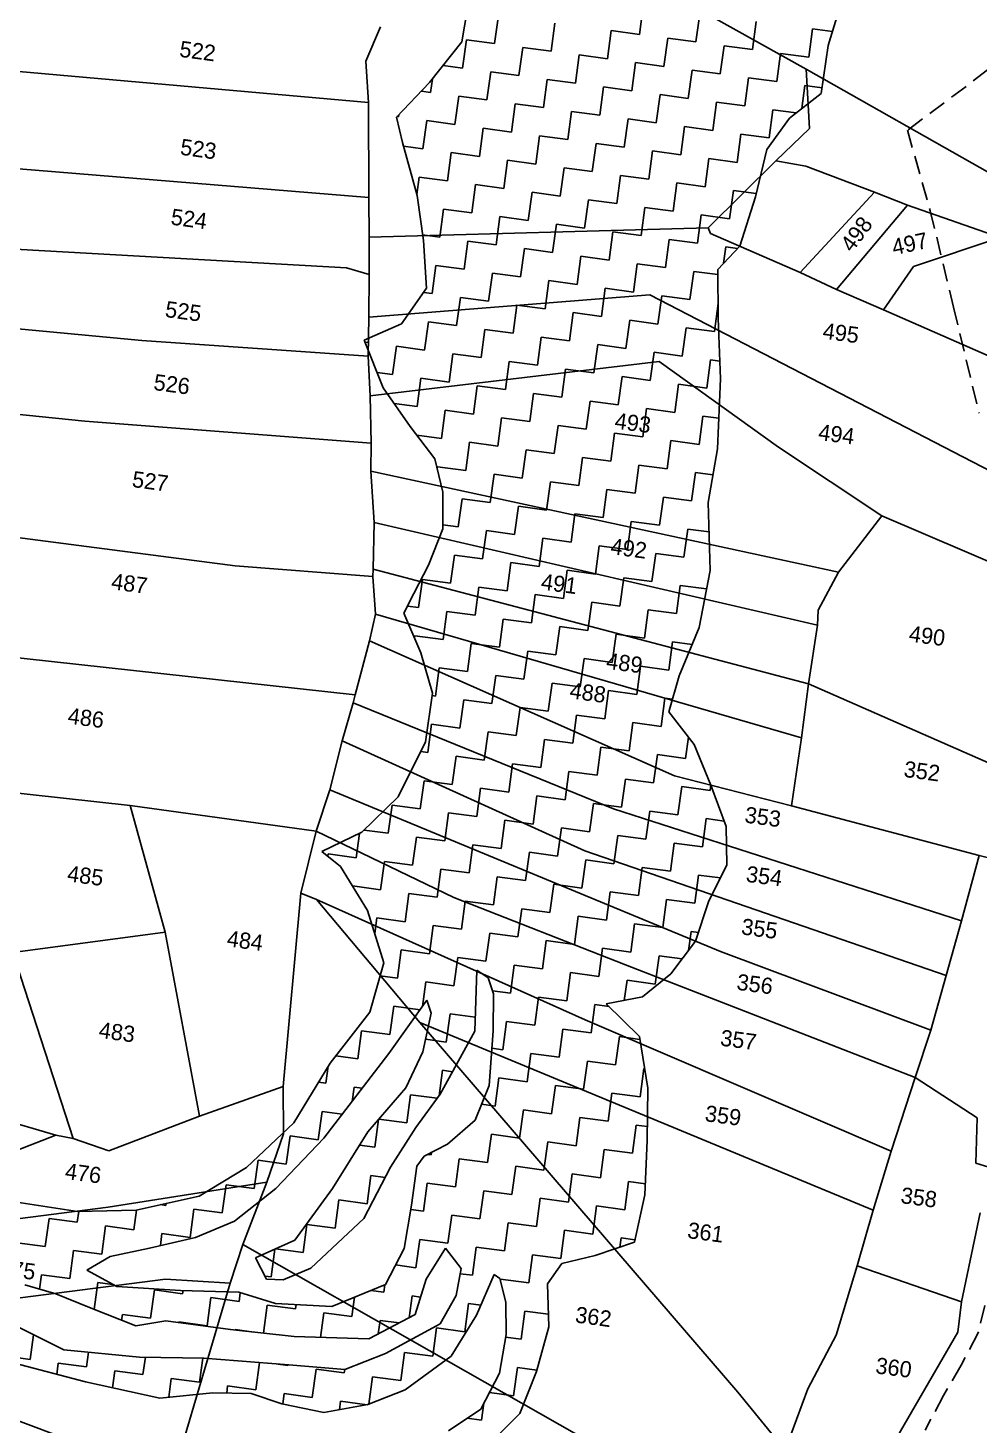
# Model space of a CAD drawing. Header units: metres. Extents: x 313073 to 315646, y 1903695 to 1906857.
# Drawn here: x 313688.1 to 313951, y 1904833.5 to 1905219.9 of the extents above; entities that cross this region are included whole.
import ezdxf

# ---------------------------------------------------------------- set-up
doc = ezdxf.new("R2010")
doc.units = ezdxf.units.M
doc.linetypes.add('DASHED', pattern=[0.75, 0.5, -0.25])
for name, color, linetype in [('LINE_FOOTPATH', 1, 'DASHED'), ('POLY_HATCH', 12, 'Continuous'), ('POLY_PARCEL', 6, 'Continuous'), ('TEXT_PARCEL', 7, 'Continuous')]:
    doc.layers.add(name, color=color, linetype=linetype)
doc.styles.add('TEXT_MAP', font='')
doc.styles.get('TEXT_MAP').set_extended_font_data('Kruti Dev 050')

msp = doc.modelspace()

# ---------------------------------------------------------------- linework, layer by layer
at = {"layer": 'LINE_FOOTPATH', "ltscale": 10}
for p, q in [((313965.16, 1905217.53), (313947.39, 1905203.69)), ((313947.39, 1905203.69), (313931.16, 1905191.61)), ((313931.16, 1905191.61), (313937.51, 1905169.28)), ((313937.51, 1905169.28), (313943.93, 1905142.68)), ((313943.93, 1905142.68), (313950.98, 1905113.37)), ((313952.55, 1904866.6), (313950.68, 1904858.82)), ((313950.68, 1904858.82), (313946.06, 1904850.1)), ((313946.06, 1904850.1), (313941.17, 1904841.74)), ((313941.17, 1904841.74), (313936.09, 1904832.1))]:
    msp.add_line(p, q, dxfattribs=at)
at = {"layer": 'POLY_HATCH'}
for p, q in [((313808.03, 1905216), (313810.85, 1905233.08)), ((313911.98, 1905223.75), (313909.24, 1905215.03)), ((313799.1, 1905204.77), (313808.03, 1905216)), ((313909.24, 1905215.03), (313907.36, 1905201.8)), ((313789.97, 1905195.24), (313799.1, 1905204.77)), ((313907.36, 1905201.8), (313898.59, 1905194.93)), ((313791.64, 1905188.22), (313789.97, 1905195.24)), ((313898.59, 1905194.93), (313892.3, 1905186.27)), ((313795.63, 1905173.57), (313791.64, 1905188.22)), ((313892.3, 1905186.27), (313889.18, 1905173.21)), ((313797.4, 1905161.11), (313795.63, 1905173.57)), ((313889.18, 1905173.21), (313884.83, 1905159.54)), ((313798.24, 1905147.93), (313797.4, 1905161.11)), ((313884.83, 1905159.54), (313878.73, 1905153.09)), ((313878.73, 1905153.09), (313878.9, 1905139.59)), ((313791.38, 1905138.09), (313798.24, 1905147.93)), ((313781.04, 1905133.53), (313791.38, 1905138.09)), ((313878.9, 1905139.59), (313879.48, 1905122.89)), ((313786.28, 1905120.39), (313781.04, 1905133.53)), ((313879.48, 1905122.89), (313878.64, 1905103.46)), ((313793.72, 1905109.67), (313786.28, 1905120.39)), ((313800.57, 1905100.7), (313793.72, 1905109.67)), ((313878.64, 1905103.46), (313876.13, 1905088.65)), ((313802.78, 1905091.52), (313800.57, 1905100.7)), ((313802.78, 1905081.38), (313802.78, 1905091.52)), ((313876.13, 1905088.65), (313876.63, 1905069.87)), ((313798.82, 1905071.36), (313802.78, 1905081.38)), ((313794.72, 1905063.45), (313798.82, 1905071.36)), ((313876.63, 1905069.87), (313873.57, 1905054.09)), ((313792.01, 1905058.06), (313794.72, 1905063.45)), ((313796.7, 1905047.09), (313792.01, 1905058.06)), ((313873.57, 1905054.09), (313868.11, 1905040.72)), ((313799.9, 1905035.89), (313796.7, 1905047.09)), ((313868.11, 1905040.72), (313865.2, 1905030.76)), ((313797.99, 1905022.46), (313799.9, 1905035.89)), ((313865.2, 1905030.76), (313872.25, 1905021.77)), ((313790.4, 1905007.28), (313797.99, 1905022.46)), ((313872.25, 1905021.77), (313876.84, 1905010.49)), ((313876.84, 1905010.49), (313881.11, 1904999.05)), ((313780.4, 1904997.45), (313790.4, 1905007.28)), ((313881.11, 1904999.05), (313881.26, 1904988.47)), ((313769.33, 1904992.15), (313780.4, 1904997.45)), ((313774.52, 1904988), (313769.33, 1904992.15)), ((313781.98, 1904975.81), (313774.52, 1904988)), ((313881.26, 1904988.47), (313876.21, 1904978.18)), ((313786.41, 1904961.32), (313781.98, 1904975.81)), ((313876.21, 1904978.18), (313872.62, 1904967.34)), ((313872.62, 1904967.34), (313865.8, 1904958.26)), ((313782.59, 1904947.72), (313786.41, 1904961.32)), ((313812.18, 1904959.28), (313811.6, 1904942.41)), ((313815.29, 1904957.17), (313812.18, 1904959.28)), ((313816.81, 1904952.73), (313815.29, 1904957.17)), ((313865.8, 1904958.26), (313857.93, 1904951.9)), ((313816.71, 1904942.57), (313816.81, 1904952.73)), ((313798.34, 1904950.98), (313787.88, 1904936.28)), ((313799.56, 1904947.42), (313798.34, 1904950.98)), ((313857.93, 1904951.9), (313847.95, 1904950.01)), ((313847.95, 1904950.01), (313857.08, 1904940.94)), ((313771.6, 1904933.63), (313782.59, 1904947.72)), ((313797.27, 1904936.71), (313799.56, 1904947.42)), ((313811.6, 1904942.41), (313802.06, 1904925.05)), ((313815.53, 1904927.47), (313816.71, 1904942.57)), ((313857.08, 1904940.94), (313859.46, 1904926.72)), ((313792.53, 1904926.75), (313797.27, 1904936.71)), ((313761.53, 1904917.12), (313771.6, 1904933.63)), ((313787.88, 1904936.28), (313769.88, 1904912.85)), ((313781.99, 1904914.61), (313792.53, 1904926.75)), ((313802.06, 1904925.05), (313795.3, 1904915.78)), ((313811.69, 1904917.82), (313815.53, 1904927.47)), ((313859.46, 1904926.72), (313859.28, 1904912.22)), ((313804.01, 1904911.22), (313811.69, 1904917.82)), ((313748.47, 1904904.77), (313761.53, 1904917.12)), ((313772.25, 1904898.97), (313781.99, 1904914.61)), ((313795.3, 1904915.78), (313788.31, 1904904.86)), ((313769.88, 1904912.85), (313756.56, 1904898.96)), ((313797.62, 1904907.84), (313804.01, 1904911.22)), ((313859.28, 1904912.22), (313858.62, 1904897.15)), ((313795.56, 1904905.15), (313797.62, 1904907.84)), ((313735.37, 1904896.81), (313748.47, 1904904.77)), ((313788.31, 1904904.86), (313780.88, 1904890.6)), ((313794.11, 1904894.33), (313795.56, 1904905.15)), ((313756.56, 1904898.96), (313745.16, 1904889.9)), ((313761.85, 1904884.68), (313772.25, 1904898.97)), ((313685.05, 1904895.12), (313701.75, 1904892.56)), ((313718.02, 1904892.98), (313735.37, 1904896.81)), ((313792.07, 1904882.31), (313794.11, 1904894.33)), ((313858.62, 1904897.15), (313855.71, 1904884.07)), ((313701.75, 1904892.56), (313718.02, 1904892.98)), ((313780.88, 1904890.6), (313772.15, 1904882.45)), ((313745.16, 1904889.9), (313734.38, 1904885.41)), ((313721.69, 1904882.46), (313710.77, 1904880.12)), ((313734.38, 1904885.41), (313721.69, 1904882.46)), ((313751.01, 1904879.79), (313761.85, 1904884.68)), ((313772.15, 1904882.45), (313766.31, 1904876.88)), ((313803.54, 1904882.47), (313798.14, 1904873.87)), ((313807.86, 1904876.8), (313803.54, 1904882.47)), ((313855.71, 1904884.07), (313844.86, 1904880.41)), ((313710.77, 1904880.12), (313704.32, 1904876.32)), ((313754.03, 1904873.87), (313751.01, 1904879.79)), ((313786.92, 1904872.41), (313792.07, 1904882.31)), ((313844.86, 1904880.41), (313835.67, 1904878.19)), ((313704.32, 1904876.32), (313712.62, 1904871.81)), ((313766.31, 1904876.88), (313758.67, 1904873.67)), ((313806.44, 1904869.36), (313807.86, 1904876.8)), ((313816.97, 1904875.15), (313812.07, 1904863.94)), ((313818.52, 1904874.09), (313816.97, 1904875.15)), ((313835.67, 1904878.19), (313831.67, 1904872.57)), ((313695.81, 1904869.84), (313687.23, 1904872.26)), ((313712.62, 1904871.81), (313730.28, 1904870.71)), ((313758.67, 1904873.67), (313754.03, 1904873.87)), ((313772.11, 1904866.35), (313786.92, 1904872.41)), ((313798.14, 1904873.87), (313795.13, 1904864.1)), ((313820.18, 1904867.51), (313818.52, 1904874.09)), ((313831.67, 1904872.57), (313832.06, 1904860.7)), ((313705.06, 1904866.05), (313695.81, 1904869.84)), ((313730.28, 1904870.71), (313746.34, 1904870.24)), ((313746.34, 1904870.24), (313756.52, 1904867.18)), ((313756.52, 1904867.18), (313772.11, 1904866.35)), ((313801.98, 1904861.48), (313806.44, 1904869.36)), ((313820.26, 1904858.6), (313820.18, 1904867.51)), ((313717.94, 1904860.93), (313705.06, 1904866.05)), ((313795.13, 1904864.1), (313782.34, 1904857.35)), ((313812.07, 1904863.94), (313805.03, 1904852.6)), ((313685.25, 1904860.66), (313697.96, 1904854.29)), ((313726.19, 1904862.36), (313717.94, 1904860.93)), ((313744.1, 1904859.95), (313726.19, 1904862.36)), ((313761.65, 1904858.01), (313744.1, 1904859.95)), ((313786.89, 1904853.34), (313801.98, 1904861.48)), ((313832.06, 1904860.7), (313828.62, 1904848.31)), ((313782.34, 1904857.35), (313761.65, 1904858.01)), ((313818.38, 1904847.83), (313820.26, 1904858.6)), ((313697.96, 1904854.29), (313718.9, 1904852.32)), ((313718.9, 1904852.32), (313736.68, 1904852.05)), ((313736.68, 1904852.05), (313760.17, 1904850.16)), ((313775.7, 1904848.92), (313786.89, 1904853.34)), ((313805.03, 1904852.6), (313792.33, 1904843.29)), ((313703.98, 1904845.43), (313684.32, 1904850.62)), ((313760.17, 1904850.16), (313775.7, 1904848.92)), ((313813.23, 1904837.93), (313818.38, 1904847.83)), ((313828.62, 1904848.31), (313824.02, 1904836.71)), ((313724.58, 1904840.96), (313703.98, 1904845.43)), ((313739.19, 1904842.39), (313724.58, 1904840.96)), ((313749.77, 1904842.23), (313739.19, 1904842.39)), ((313758.3, 1904839.39), (313749.77, 1904842.23)), ((313792.33, 1904843.29), (313782.02, 1904839.17)), ((313769.85, 1904836.99), (313758.3, 1904839.39)), ((313782.02, 1904839.17), (313769.85, 1904836.99)), ((313804.37, 1904831.92), (313813.23, 1904837.93)), ((313824.02, 1904836.71), (313816.17, 1904828.88)), ((313685.16, 1904834.82), (313698.88, 1904829.59))]:
    msp.add_line(p, q, dxfattribs=at)
at = {"layer": 'POLY_HATCH', "linetype": 'Continuous'}
for p, q in [((313817.06, 1905215.55), (313818.11, 1905223.35)), ((313857.11, 1905218.11), (313858.16, 1905225.91)), ((313872.71, 1905216.01), (313873.76, 1905223.81)), ((313832.66, 1905213.46), (313833.71, 1905221.25)), ((313848.26, 1905211.36), (313849.31, 1905219.16)), ((313849.31, 1905219.16), (313857.11, 1905218.11)), ((313888.31, 1905213.91), (313889.35, 1905221.71)), ((313903.9, 1905211.81), (313904.95, 1905219.61)), ((313904.95, 1905219.61), (313910.45, 1905218.87)), ((313808.21, 1905208.8), (313809.26, 1905216.6)), ((313809.26, 1905216.6), (313817.06, 1905215.55)), ((313863.86, 1905209.26), (313864.91, 1905217.06)), ((313864.91, 1905217.06), (313872.71, 1905216.01)), ((313879.46, 1905207.16), (313880.51, 1905214.96)), ((313880.51, 1905214.96), (313888.31, 1905213.91)), ((313823.81, 1905206.71), (313824.86, 1905214.51)), ((313824.86, 1905214.51), (313832.66, 1905213.46)), ((313839.41, 1905204.61), (313840.46, 1905212.41)), ((313840.46, 1905212.41), (313848.26, 1905211.36)), ((313895.05, 1905205.06), (313896.1, 1905212.86)), ((313896.1, 1905212.86), (313903.9, 1905211.81)), ((313802.88, 1905209.52), (313808.21, 1905208.8)), ((313814.96, 1905199.96), (313816.01, 1905207.76)), ((313816.01, 1905207.76), (313823.81, 1905206.71)), ((313855.01, 1905202.51), (313856.06, 1905210.31)), ((313856.06, 1905210.31), (313863.86, 1905209.26)), ((313870.61, 1905200.41), (313871.66, 1905208.21)), ((313871.66, 1905208.21), (313879.46, 1905207.16)), ((313799.36, 1905202.06), (313799.86, 1905205.73)), ((313830.56, 1905197.86), (313831.61, 1905205.66)), ((313831.61, 1905205.66), (313839.41, 1905204.61)), ((313846.16, 1905195.76), (313847.21, 1905203.56)), ((313847.21, 1905203.56), (313855.01, 1905202.51)), ((313886.21, 1905198.31), (313887.26, 1905206.11)), ((313887.26, 1905206.11), (313895.05, 1905205.06)), ((313901.99, 1905197.6), (313902.85, 1905204.01)), ((313902.85, 1905204.01), (313907.58, 1905203.37)), ((313796.82, 1905202.4), (313799.36, 1905202.06)), ((313806.11, 1905193.21), (313807.16, 1905201.01)), ((313807.16, 1905201.01), (313814.96, 1905199.96)), ((313861.76, 1905193.66), (313862.81, 1905201.46)), ((313862.81, 1905201.46), (313870.61, 1905200.41)), ((313877.36, 1905191.56), (313878.41, 1905199.36)), ((313878.41, 1905199.36), (313886.21, 1905198.31)), ((313790.09, 1905195.36), (313790.51, 1905195.31)), ((313790.51, 1905195.31), (313790.59, 1905195.89)), ((313821.71, 1905191.11), (313822.76, 1905198.91)), ((313822.76, 1905198.91), (313830.56, 1905197.86)), ((313837.31, 1905189.01), (313838.36, 1905196.81)), ((313838.36, 1905196.81), (313846.16, 1905195.76)), ((313892.96, 1905189.46), (313894.01, 1905197.26)), ((313894.01, 1905197.26), (313900.45, 1905196.39)), ((313797.26, 1905186.46), (313798.31, 1905194.26)), ((313798.31, 1905194.26), (313806.11, 1905193.21)), ((313812.86, 1905184.36), (313813.91, 1905192.16)), ((313813.91, 1905192.16), (313821.71, 1905191.11)), ((313852.91, 1905186.91), (313853.96, 1905194.71)), ((313853.96, 1905194.71), (313861.76, 1905193.66)), ((313868.51, 1905184.81), (313869.56, 1905192.61)), ((313869.56, 1905192.61), (313877.36, 1905191.56)), ((313828.46, 1905182.26), (313829.51, 1905190.06)), ((313829.51, 1905190.06), (313837.31, 1905189.01)), ((313844.06, 1905180.16), (313845.11, 1905187.96)), ((313845.11, 1905187.96), (313852.91, 1905186.91)), ((313884.11, 1905182.71), (313885.16, 1905190.51)), ((313885.16, 1905190.51), (313892.96, 1905189.46)), ((313791.92, 1905187.18), (313797.26, 1905186.46)), ((313804.01, 1905177.61), (313805.06, 1905185.41)), ((313805.06, 1905185.41), (313812.86, 1905184.36)), ((313859.66, 1905178.06), (313860.71, 1905185.86)), ((313860.71, 1905185.86), (313868.51, 1905184.81)), ((313875.26, 1905175.96), (313876.31, 1905183.76)), ((313876.31, 1905183.76), (313884.11, 1905182.71)), ((313819.61, 1905175.51), (313820.66, 1905183.31)), ((313820.66, 1905183.31), (313828.46, 1905182.26)), ((313835.21, 1905173.41), (313836.26, 1905181.21)), ((313836.26, 1905181.21), (313844.06, 1905180.16)), ((313795.56, 1905173.82), (313796.21, 1905178.66)), ((313796.21, 1905178.66), (313804.01, 1905177.61)), ((313810.76, 1905168.76), (313811.81, 1905176.56)), ((313811.81, 1905176.56), (313819.61, 1905175.51)), ((313850.81, 1905171.31), (313851.86, 1905179.11)), ((313851.86, 1905179.11), (313859.66, 1905178.06)), ((313866.41, 1905169.21), (313867.46, 1905177.01)), ((313867.46, 1905177.01), (313875.26, 1905175.96)), ((313826.36, 1905166.66), (313827.41, 1905174.46)), ((313827.41, 1905174.46), (313835.21, 1905173.41)), ((313841.96, 1905164.56), (313843.01, 1905172.36)), ((313843.01, 1905172.36), (313850.81, 1905171.31)), ((313882.01, 1905167.11), (313883.06, 1905174.91)), ((313883.06, 1905174.91), (313889.38, 1905174.06)), ((313801.91, 1905162.01), (313802.96, 1905169.81)), ((313802.96, 1905169.81), (313810.76, 1905168.76)), ((313857.56, 1905162.46), (313858.61, 1905170.26)), ((313858.61, 1905170.26), (313866.41, 1905169.21)), ((313817.51, 1905159.91), (313818.56, 1905167.71)), ((313818.56, 1905167.71), (313826.36, 1905166.66)), ((313833.11, 1905157.81), (313834.16, 1905165.61)), ((313834.16, 1905165.61), (313841.96, 1905164.56)), ((313873.16, 1905160.36), (313874.21, 1905168.16)), ((313874.21, 1905168.16), (313882.01, 1905167.11)), ((313797.18, 1905162.65), (313801.91, 1905162.01)), ((313808.66, 1905153.16), (313809.71, 1905160.96)), ((313809.71, 1905160.96), (313817.51, 1905159.91)), ((313848.71, 1905155.71), (313849.76, 1905163.51)), ((313849.76, 1905163.51), (313857.56, 1905162.46)), ((313864.31, 1905153.61), (313865.36, 1905161.41)), ((313865.36, 1905161.41), (313873.16, 1905160.36)), ((313824.26, 1905151.06), (313825.31, 1905158.86)), ((313825.31, 1905158.86), (313833.11, 1905157.81)), ((313839.86, 1905148.96), (313840.91, 1905156.76)), ((313840.91, 1905156.76), (313848.71, 1905155.71)), ((313880.35, 1905154.8), (313880.96, 1905159.31)), ((313880.96, 1905159.31), (313884.21, 1905158.87)), ((313799.81, 1905146.41), (313800.86, 1905154.21)), ((313800.86, 1905154.21), (313808.66, 1905153.16)), ((313855.46, 1905146.86), (313856.51, 1905154.66)), ((313856.51, 1905154.66), (313864.31, 1905153.61)), ((313815.41, 1905144.31), (313816.46, 1905152.11)), ((313816.46, 1905152.11), (313824.26, 1905151.06)), ((313831.01, 1905142.21), (313832.06, 1905150.01)), ((313832.06, 1905150.01), (313839.86, 1905148.96)), ((313871.06, 1905144.76), (313872.11, 1905152.56)), ((313872.11, 1905152.56), (313878.75, 1905151.67)), ((313797.41, 1905146.73), (313799.81, 1905146.41)), ((313806.56, 1905137.56), (313807.61, 1905145.36)), ((313807.61, 1905145.36), (313815.41, 1905144.31)), ((313846.61, 1905140.11), (313847.66, 1905147.91)), ((313847.66, 1905147.91), (313855.46, 1905146.86)), ((313862.21, 1905138.01), (313863.26, 1905145.81)), ((313863.26, 1905145.81), (313871.06, 1905144.76)), ((313822.16, 1905135.46), (313823.21, 1905143.26)), ((313823.21, 1905143.26), (313831.01, 1905142.21)), ((313877.81, 1905135.91), (313878.85, 1905143.67)), ((313797.72, 1905130.81), (313798.76, 1905138.61)), ((313798.76, 1905138.61), (313806.56, 1905137.56)), ((313837.76, 1905133.36), (313838.81, 1905141.16)), ((313838.81, 1905141.16), (313846.61, 1905140.11)), ((313853.36, 1905131.26), (313854.41, 1905139.06)), ((313854.41, 1905139.06), (313862.21, 1905138.01)), ((313782.12, 1905132.91), (313782.27, 1905134.07)), ((313813.31, 1905128.71), (313814.36, 1905136.51)), ((313814.36, 1905136.51), (313822.16, 1905135.46)), ((313828.91, 1905126.61), (313829.96, 1905134.41)), ((313829.96, 1905134.41), (313837.76, 1905133.36)), ((313868.96, 1905129.16), (313870.01, 1905136.96)), ((313870.01, 1905136.96), (313877.81, 1905135.91)), ((313781.24, 1905133.03), (313782.12, 1905132.91)), ((313788.87, 1905124.06), (313789.92, 1905131.86)), ((313789.92, 1905131.86), (313797.72, 1905130.81)), ((313804.47, 1905121.96), (313805.51, 1905129.76)), ((313805.51, 1905129.76), (313813.31, 1905128.71)), ((313844.51, 1905124.51), (313845.56, 1905132.31)), ((313845.56, 1905132.31), (313853.36, 1905131.26)), ((313860.11, 1905122.41), (313861.16, 1905130.21)), ((313861.16, 1905130.21), (313868.96, 1905129.16)), ((313820.06, 1905119.86), (313821.11, 1905127.66)), ((313821.11, 1905127.66), (313828.91, 1905126.61)), ((313875.71, 1905120.31), (313876.76, 1905128.11)), ((313876.76, 1905128.11), (313879.31, 1905127.77)), ((313784.58, 1905124.64), (313788.87, 1905124.06)), ((313795.62, 1905115.21), (313796.67, 1905123.01)), ((313796.67, 1905123.01), (313804.47, 1905121.96)), ((313835.66, 1905117.76), (313836.71, 1905125.56)), ((313836.71, 1905125.56), (313844.51, 1905124.51)), ((313851.26, 1905115.66), (313852.31, 1905123.46)), ((313852.31, 1905123.46), (313860.11, 1905122.41)), ((313811.21, 1905113.11), (313812.26, 1905120.91)), ((313812.26, 1905120.91), (313820.06, 1905119.86)), ((313826.81, 1905111.01), (313827.86, 1905118.81)), ((313827.86, 1905118.81), (313835.66, 1905117.76)), ((313866.86, 1905113.56), (313867.91, 1905121.36)), ((313867.91, 1905121.36), (313875.71, 1905120.31)), ((313789.28, 1905116.07), (313795.62, 1905115.21)), ((313842.41, 1905108.91), (313843.46, 1905116.71)), ((313843.46, 1905116.71), (313851.26, 1905115.66)), ((313858.01, 1905106.81), (313859.06, 1905114.61)), ((313859.06, 1905114.61), (313866.86, 1905113.56)), ((313802.37, 1905106.36), (313803.42, 1905114.16)), ((313803.42, 1905114.16), (313811.21, 1905113.11)), ((313817.96, 1905104.26), (313819.01, 1905112.06)), ((313819.01, 1905112.06), (313826.81, 1905111.01)), ((313873.61, 1905104.72), (313874.66, 1905112.51)), ((313874.66, 1905112.51), (313879.01, 1905111.93)), ((313795.54, 1905107.28), (313802.37, 1905106.36)), ((313833.56, 1905102.16), (313834.61, 1905109.96)), ((313834.61, 1905109.96), (313842.41, 1905108.91)), ((313849.16, 1905100.07), (313850.21, 1905107.86)), ((313850.21, 1905107.86), (313858.01, 1905106.81)), ((313809.12, 1905097.51), (313810.17, 1905105.31)), ((313810.17, 1905105.31), (313817.96, 1905104.26)), ((313824.71, 1905095.41), (313825.76, 1905103.21)), ((313825.76, 1905103.21), (313833.56, 1905102.16)), ((313864.76, 1905097.97), (313865.81, 1905105.77)), ((313865.81, 1905105.77), (313873.61, 1905104.72)), ((313840.31, 1905093.32), (313841.36, 1905101.11)), ((313841.36, 1905101.11), (313849.16, 1905100.07)), ((313855.91, 1905091.22), (313856.96, 1905099.02)), ((313856.96, 1905099.02), (313864.76, 1905097.97)), ((313801.23, 1905097.94), (313801.32, 1905098.56)), ((313801.32, 1905098.56), (313809.12, 1905097.51)), ((313815.87, 1905088.67), (313816.91, 1905096.46)), ((313816.91, 1905096.46), (313824.71, 1905095.41)), ((313871.51, 1905089.12), (313872.56, 1905096.92)), ((313872.56, 1905096.92), (313877.42, 1905096.26)), ((313831.46, 1905086.57), (313832.51, 1905094.37)), ((313832.51, 1905094.37), (313840.31, 1905093.32)), ((313847.06, 1905084.47), (313848.11, 1905092.27)), ((313848.11, 1905092.27), (313855.91, 1905091.22)), ((313807.02, 1905081.92), (313808.07, 1905089.71)), ((313808.07, 1905089.71), (313815.87, 1905088.67)), ((313822.61, 1905079.82), (313823.66, 1905087.62)), ((313823.66, 1905087.62), (313831.46, 1905086.57)), ((313862.66, 1905082.37), (313863.71, 1905090.17)), ((313863.71, 1905090.17), (313871.51, 1905089.12)), ((313838.21, 1905077.72), (313839.26, 1905085.52)), ((313839.26, 1905085.52), (313847.06, 1905084.47)), ((313853.81, 1905075.62), (313854.86, 1905083.42)), ((313854.86, 1905083.42), (313862.66, 1905082.37)), ((313802.78, 1905082.49), (313807.02, 1905081.92)), ((313813.77, 1905073.07), (313814.82, 1905080.87)), ((313814.82, 1905080.87), (313822.61, 1905079.82)), ((313869.41, 1905073.52), (313870.46, 1905081.32)), ((313870.46, 1905081.32), (313876.35, 1905080.53)), ((313829.36, 1905070.97), (313830.41, 1905078.77)), ((313830.41, 1905078.77), (313838.21, 1905077.72)), ((313844.96, 1905068.87), (313846.01, 1905076.67)), ((313846.01, 1905076.67), (313853.81, 1905075.62)), ((313804.92, 1905066.32), (313805.97, 1905074.12)), ((313805.97, 1905074.12), (313813.77, 1905073.07)), ((313820.52, 1905064.22), (313821.57, 1905072.02)), ((313821.57, 1905072.02), (313829.36, 1905070.97)), ((313860.56, 1905066.77), (313861.61, 1905074.57)), ((313861.61, 1905074.57), (313869.41, 1905073.52)), ((313836.11, 1905062.12), (313837.16, 1905069.92)), ((313837.16, 1905069.92), (313844.96, 1905068.87)), ((313796.07, 1905059.57), (313797.12, 1905067.37)), ((313797.12, 1905067.37), (313804.92, 1905066.32)), ((313811.67, 1905057.47), (313812.72, 1905065.27)), ((313812.72, 1905065.27), (313820.52, 1905064.22)), ((313851.71, 1905060.02), (313852.76, 1905067.82)), ((313852.76, 1905067.82), (313860.56, 1905066.77)), ((313867.31, 1905057.92), (313868.36, 1905065.72)), ((313868.36, 1905065.72), (313875.64, 1905064.74)), ((313827.27, 1905055.37), (313828.31, 1905063.17)), ((313828.31, 1905063.17), (313836.11, 1905062.12)), ((313842.86, 1905053.27), (313843.91, 1905061.07)), ((313843.91, 1905061.07), (313851.71, 1905060.02)), ((313792.97, 1905059.98), (313796.07, 1905059.57)), ((313802.82, 1905050.72), (313803.87, 1905058.52)), ((313803.87, 1905058.52), (313811.67, 1905057.47)), ((313818.42, 1905048.62), (313819.47, 1905056.42)), ((313819.47, 1905056.42), (313827.27, 1905055.37)), ((313858.46, 1905051.17), (313859.51, 1905058.97)), ((313859.51, 1905058.97), (313867.31, 1905057.92)), ((313834.01, 1905046.52), (313835.06, 1905054.32)), ((313835.06, 1905054.32), (313842.86, 1905053.27)), ((313794.94, 1905051.2), (313795.02, 1905051.77)), ((313795.02, 1905051.77), (313802.82, 1905050.72)), ((313809.57, 1905041.87), (313810.62, 1905049.67)), ((313810.62, 1905049.67), (313818.42, 1905048.62)), ((313849.61, 1905044.42), (313850.66, 1905052.22)), ((313850.66, 1905052.22), (313858.46, 1905051.17)), ((313865.21, 1905042.32), (313866.26, 1905050.12)), ((313866.26, 1905050.12), (313871.65, 1905049.39)), ((313825.17, 1905039.77), (313826.22, 1905047.57)), ((313826.22, 1905047.57), (313834.01, 1905046.52)), ((313840.76, 1905037.67), (313841.81, 1905045.47)), ((313841.81, 1905045.47), (313849.61, 1905044.42)), ((313800.72, 1905035.12), (313801.77, 1905042.92)), ((313801.77, 1905042.92), (313809.57, 1905041.87)), ((313816.32, 1905033.02), (313817.37, 1905040.82)), ((313817.37, 1905040.82), (313825.17, 1905039.77)), ((313856.36, 1905035.57), (313857.41, 1905043.37)), ((313857.41, 1905043.37), (313865.21, 1905042.32)), ((313831.92, 1905030.92), (313832.97, 1905038.72)), ((313832.97, 1905038.72), (313840.76, 1905037.67)), ((313799.81, 1905035.24), (313800.72, 1905035.12)), ((313807.47, 1905026.27), (313808.52, 1905034.07)), ((313808.52, 1905034.07), (313816.32, 1905033.02)), ((313847.51, 1905028.82), (313848.56, 1905036.62)), ((313848.56, 1905036.62), (313856.36, 1905035.57)), ((313863.11, 1905026.72), (313864.16, 1905034.52)), ((313864.16, 1905034.52), (313866.22, 1905034.24)), ((313823.07, 1905024.17), (313824.12, 1905031.97)), ((313824.12, 1905031.97), (313831.92, 1905030.92)), ((313838.67, 1905022.07), (313839.72, 1905029.87)), ((313839.72, 1905029.87), (313847.51, 1905028.82)), ((313798.62, 1905019.52), (313799.67, 1905027.32)), ((313799.67, 1905027.32), (313807.47, 1905026.27)), ((313854.26, 1905019.97), (313855.31, 1905027.77)), ((313855.31, 1905027.77), (313863.11, 1905026.72)), ((313814.22, 1905017.42), (313815.27, 1905025.22)), ((313815.27, 1905025.22), (313823.07, 1905024.17)), ((313829.82, 1905015.32), (313830.87, 1905023.12)), ((313830.87, 1905023.12), (313838.67, 1905022.07)), ((313869.86, 1905017.87), (313870.66, 1905023.8)), ((313796.65, 1905019.79), (313798.62, 1905019.52)), ((313805.37, 1905010.67), (313806.42, 1905018.47)), ((313806.42, 1905018.47), (313814.22, 1905017.42)), ((313845.42, 1905013.22), (313846.46, 1905021.02)), ((313846.46, 1905021.02), (313854.26, 1905019.97)), ((313861.01, 1905011.12), (313862.06, 1905018.92)), ((313862.06, 1905018.92), (313869.86, 1905017.87)), ((313820.97, 1905008.57), (313822.02, 1905016.37)), ((313822.02, 1905016.37), (313829.82, 1905015.32)), ((313836.57, 1905006.47), (313837.62, 1905014.27)), ((313837.62, 1905014.27), (313845.42, 1905013.22)), ((313796.52, 1905003.92), (313797.57, 1905011.72)), ((313797.57, 1905011.72), (313805.37, 1905010.67)), ((313852.16, 1905004.37), (313853.21, 1905012.17)), ((313853.21, 1905012.17), (313861.01, 1905011.12)), ((313867.76, 1905002.27), (313868.81, 1905010.07)), ((313868.81, 1905010.07), (313876.61, 1905009.02)), ((313876.61, 1905009.02), (313876.82, 1905010.55)), ((313812.12, 1905001.82), (313813.17, 1905009.62)), ((313813.17, 1905009.62), (313820.97, 1905008.57)), ((313827.72, 1904999.72), (313828.77, 1905007.52)), ((313828.77, 1905007.52), (313836.57, 1905006.47)), ((313787.67, 1904997.17), (313788.72, 1905004.97)), ((313788.72, 1905004.97), (313796.52, 1905003.92)), ((313803.27, 1904995.07), (313804.32, 1905002.87)), ((313804.32, 1905002.87), (313812.12, 1905001.82)), ((313843.32, 1904997.62), (313844.37, 1905005.42)), ((313844.37, 1905005.42), (313852.16, 1905004.37)), ((313858.91, 1904995.52), (313859.96, 1905003.32)), ((313859.96, 1905003.32), (313867.76, 1905002.27)), ((313818.87, 1904992.97), (313819.92, 1905000.77)), ((313819.92, 1905000.77), (313827.72, 1904999.72)), ((313834.47, 1904990.87), (313835.52, 1904998.67)), ((313835.52, 1904998.67), (313843.32, 1904997.62)), ((313874.51, 1904993.42), (313875.56, 1905001.22)), ((313875.56, 1905001.22), (313880.55, 1905000.55)), ((313778.82, 1904990.42), (313779.72, 1904997.13)), ((313781.02, 1904998.07), (313787.67, 1904997.17)), ((313794.42, 1904988.32), (313795.47, 1904996.12)), ((313795.47, 1904996.12), (313803.27, 1904995.07)), ((313850.07, 1904988.77), (313851.12, 1904996.57)), ((313851.12, 1904996.57), (313858.91, 1904995.52)), ((313865.66, 1904986.68), (313866.71, 1904994.47)), ((313866.71, 1904994.47), (313874.51, 1904993.42)), ((313770.94, 1904990.86), (313771.02, 1904991.47)), ((313771.02, 1904991.47), (313778.82, 1904990.42)), ((313810.02, 1904986.22), (313811.07, 1904994.02)), ((313811.07, 1904994.02), (313818.87, 1904992.97)), ((313825.62, 1904984.12), (313826.67, 1904991.92)), ((313826.67, 1904991.92), (313834.47, 1904990.87)), ((313785.57, 1904981.57), (313786.62, 1904989.37)), ((313786.62, 1904989.37), (313794.42, 1904988.32)), ((313801.17, 1904979.47), (313802.22, 1904987.27)), ((313802.22, 1904987.27), (313810.02, 1904986.22)), ((313841.22, 1904982.02), (313842.27, 1904989.82)), ((313842.27, 1904989.82), (313850.07, 1904988.77)), ((313856.82, 1904979.93), (313857.86, 1904987.72)), ((313857.86, 1904987.72), (313865.66, 1904986.68)), ((313816.77, 1904977.37), (313817.82, 1904985.17)), ((313817.82, 1904985.17), (313825.62, 1904984.12)), ((313832.37, 1904975.27), (313833.42, 1904983.07)), ((313833.42, 1904983.07), (313841.22, 1904982.02)), ((313872.41, 1904977.83), (313873.46, 1904985.63)), ((313873.46, 1904985.63), (313879.47, 1904984.82)), ((313777.82, 1904982.62), (313785.57, 1904981.57)), ((313792.32, 1904972.72), (313793.37, 1904980.52)), ((313793.37, 1904980.52), (313801.17, 1904979.47)), ((313847.97, 1904973.18), (313849.02, 1904980.98)), ((313849.02, 1904980.98), (313856.82, 1904979.93)), ((313807.92, 1904970.62), (313808.97, 1904978.42)), ((313808.97, 1904978.42), (313816.77, 1904977.37)), ((313823.52, 1904968.53), (313824.57, 1904976.32)), ((313824.57, 1904976.32), (313832.37, 1904975.27)), ((313863.56, 1904971.08), (313864.61, 1904978.88)), ((313864.61, 1904978.88), (313872.41, 1904977.83)), ((313783.94, 1904969.42), (313784.52, 1904973.77)), ((313784.52, 1904973.77), (313792.32, 1904972.72)), ((313799.07, 1904963.87), (313800.12, 1904971.67)), ((313800.12, 1904971.67), (313807.92, 1904970.62)), ((313839.12, 1904966.43), (313840.17, 1904974.23)), ((313840.17, 1904974.23), (313847.97, 1904973.18)), ((313854.72, 1904964.33), (313855.77, 1904972.13)), ((313855.77, 1904972.13), (313863.56, 1904971.08)), ((313814.67, 1904961.78), (313815.72, 1904969.57)), ((313815.72, 1904969.57), (313823.52, 1904968.53)), ((313830.27, 1904959.68), (313831.32, 1904967.48)), ((313831.32, 1904967.48), (313839.12, 1904966.43)), ((313870.65, 1904964.72), (313871.36, 1904970.03)), ((313871.36, 1904970.03), (313873.42, 1904969.75)), ((313790.22, 1904957.13), (313791.27, 1904964.92)), ((313791.27, 1904964.92), (313799.07, 1904963.87)), ((313845.87, 1904957.58), (313846.92, 1904965.38)), ((313846.92, 1904965.38), (313854.72, 1904964.33)), ((313805.82, 1904955.03), (313806.87, 1904962.83)), ((313806.87, 1904962.83), (313814.67, 1904961.78)), ((313821.42, 1904952.93), (313822.47, 1904960.73)), ((313822.47, 1904960.73), (313830.27, 1904959.68)), ((313861.47, 1904955.48), (313862.52, 1904963.28)), ((313862.52, 1904963.28), (313868.92, 1904962.42)), ((313785.42, 1904957.77), (313790.22, 1904957.13)), ((313797.1, 1904949.24), (313798.02, 1904956.08)), ((313798.02, 1904956.08), (313805.82, 1904955.03)), ((313837.02, 1904950.83), (313838.07, 1904958.63)), ((313838.07, 1904958.63), (313845.87, 1904957.58)), ((313852.92, 1904950.95), (313853.67, 1904956.53)), ((313853.67, 1904956.53), (313861.47, 1904955.48)), ((313816.52, 1904953.59), (313821.42, 1904952.93)), ((313788.12, 1904941.53), (313789.17, 1904949.33)), ((313789.17, 1904949.33), (313796.46, 1904948.34)), ((313828.17, 1904944.08), (313829.22, 1904951.88)), ((313829.22, 1904951.88), (313837.02, 1904950.83)), ((313843.77, 1904941.98), (313844.82, 1904949.78)), ((313844.82, 1904949.78), (313848.71, 1904949.25)), ((313803.72, 1904939.43), (313804.77, 1904947.23)), ((313804.77, 1904947.23), (313811.74, 1904946.29)), ((313819.32, 1904937.33), (313820.37, 1904945.13)), ((313820.37, 1904945.13), (313828.17, 1904944.08)), ((313779.27, 1904934.78), (313780.32, 1904942.58)), ((313780.32, 1904942.58), (313788.12, 1904941.53)), ((313834.92, 1904935.23), (313835.97, 1904943.03)), ((313835.97, 1904943.03), (313843.77, 1904941.98)), ((313850.52, 1904933.13), (313851.57, 1904940.93)), ((313851.57, 1904940.93), (313857.21, 1904940.17)), ((313798.01, 1904940.2), (313803.72, 1904939.43)), ((313816.33, 1904937.73), (313819.32, 1904937.33)), ((313770.42, 1904928.03), (313771.06, 1904932.75)), ((313773.14, 1904935.6), (313779.27, 1904934.78)), ((313826.07, 1904928.48), (313827.12, 1904936.28)), ((313827.12, 1904936.28), (313834.92, 1904935.23)), ((313841.67, 1904926.38), (313842.72, 1904934.18)), ((313842.72, 1904934.18), (313850.52, 1904933.13)), ((313801.72, 1904924.59), (313802.67, 1904931.63)), ((313802.67, 1904931.63), (313805.47, 1904931.25)), ((313817.22, 1904921.73), (313818.27, 1904929.53)), ((313818.27, 1904929.53), (313826.07, 1904928.48)), ((313857.27, 1904924.28), (313858.32, 1904932.08)), ((313858.32, 1904932.08), (313858.57, 1904932.05)), ((313768.35, 1904928.31), (313770.42, 1904928.03)), ((313777.69, 1904923.02), (313778.22, 1904926.98)), ((313778.22, 1904926.98), (313780.5, 1904926.67)), ((313792.77, 1904917.08), (313793.82, 1904924.88)), ((313793.82, 1904924.88), (313801.21, 1904923.88)), ((313832.82, 1904919.63), (313833.87, 1904927.43)), ((313833.87, 1904927.43), (313841.67, 1904926.38)), ((313848.42, 1904917.53), (313849.47, 1904925.33)), ((313849.47, 1904925.33), (313857.27, 1904924.28)), ((313813.45, 1904922.24), (313817.22, 1904921.73)), ((313768.32, 1904912.43), (313769.37, 1904920.23)), ((313769.37, 1904920.23), (313774.97, 1904919.47)), ((313783.92, 1904910.33), (313784.96, 1904918.03)), ((313785.04, 1904918.12), (313792.77, 1904917.08)), ((313823.97, 1904912.88), (313825.02, 1904920.68)), ((313825.02, 1904920.68), (313832.82, 1904919.63)), ((313839.57, 1904910.78), (313840.62, 1904918.58)), ((313840.62, 1904918.58), (313848.42, 1904917.53)), ((313759.48, 1904905.68), (313760.53, 1904913.48)), ((313760.53, 1904913.48), (313768.32, 1904912.43)), ((313815.12, 1904906.13), (313816.17, 1904913.93)), ((313816.17, 1904913.93), (313823.97, 1904912.88)), ((313855.17, 1904908.68), (313856.22, 1904916.48)), ((313856.22, 1904916.48), (313859.33, 1904916.06)), ((313779.68, 1904910.9), (313783.92, 1904910.33)), ((313830.72, 1904904.03), (313831.77, 1904911.83)), ((313831.77, 1904911.83), (313839.57, 1904910.78)), ((313846.32, 1904901.93), (313847.37, 1904909.73)), ((313847.37, 1904909.73), (313855.17, 1904908.68)), ((313750.63, 1904898.93), (313751.68, 1904906.73)), ((313751.68, 1904906.73), (313759.48, 1904905.68)), ((313798.59, 1904908.35), (313799.52, 1904908.23)), ((313799.52, 1904908.23), (313799.61, 1904908.89)), ((313806.27, 1904899.38), (313807.32, 1904907.18)), ((313807.32, 1904907.18), (313815.12, 1904906.13)), ((313781.82, 1904894.73), (313782.87, 1904902.53)), ((313782.87, 1904902.53), (313786.82, 1904902)), ((313821.87, 1904897.28), (313822.92, 1904905.08)), ((313822.92, 1904905.08), (313830.72, 1904904.03)), ((313837.47, 1904895.18), (313838.52, 1904902.98)), ((313838.52, 1904902.98), (313846.32, 1904901.93)), ((313741.78, 1904892.18), (313742.83, 1904899.98)), ((313742.83, 1904899.98), (313750.63, 1904898.93)), ((313797.42, 1904892.63), (313798.47, 1904900.43)), ((313798.47, 1904900.43), (313806.27, 1904899.38)), ((313813.02, 1904890.53), (313814.07, 1904898.33)), ((313814.07, 1904898.33), (313821.87, 1904897.28)), ((313853.07, 1904893.08), (313854.12, 1904900.88)), ((313854.12, 1904900.88), (313858.75, 1904900.26)), ((313724.76, 1904894.47), (313726.18, 1904894.28)), ((313726.18, 1904894.28), (313726.25, 1904894.8)), ((313772.98, 1904887.98), (313774.02, 1904895.78)), ((313774.02, 1904895.78), (313781.82, 1904894.73)), ((313828.62, 1904888.43), (313829.67, 1904896.23)), ((313829.67, 1904896.23), (313837.47, 1904895.18)), ((313844.22, 1904886.33), (313845.27, 1904894.13)), ((313845.27, 1904894.13), (313853.07, 1904893.08)), ((313692.88, 1904882.88), (313693.93, 1904890.68)), ((313693.93, 1904890.68), (313701.73, 1904889.63)), ((313701.73, 1904889.63), (313702.13, 1904892.57)), ((313717.33, 1904887.53), (313718.06, 1904892.99)), ((313732.93, 1904885.43), (313733.98, 1904893.23)), ((313733.98, 1904893.23), (313741.78, 1904892.18)), ((313793.9, 1904893.1), (313797.42, 1904892.63)), ((313804.17, 1904883.78), (313805.22, 1904891.58)), ((313805.22, 1904891.58), (313813.02, 1904890.53)), ((313708.48, 1904880.78), (313709.53, 1904888.58)), ((313709.53, 1904888.58), (313717.33, 1904887.53)), ((313724.68, 1904883.16), (313725.13, 1904886.48)), ((313725.13, 1904886.48), (313732.93, 1904885.43)), ((313764.13, 1904881.23), (313765.18, 1904889.03)), ((313765.18, 1904889.03), (313772.98, 1904887.98)), ((313819.77, 1904881.68), (313820.82, 1904889.48)), ((313820.82, 1904889.48), (313828.62, 1904888.43)), ((313835.37, 1904879.58), (313836.42, 1904887.38)), ((313836.42, 1904887.38), (313844.22, 1904886.33)), ((313685.08, 1904883.93), (313692.88, 1904882.88)), ((313795.32, 1904877.03), (313796.37, 1904884.83)), ((313796.37, 1904884.83), (313804.17, 1904883.78)), ((313810.92, 1904874.93), (313811.97, 1904882.73)), ((313811.97, 1904882.73), (313819.77, 1904881.68)), ((313851.67, 1904882.7), (313852.02, 1904885.28)), ((313852.02, 1904885.28), (313855.86, 1904884.77)), ((313699.63, 1904874.03), (313700.68, 1904881.83)), ((313700.68, 1904881.83), (313708.48, 1904880.78)), ((313755.28, 1904874.48), (313756.31, 1904882.18)), ((313756.48, 1904882.26), (313764.13, 1904881.23)), ((313826.52, 1904872.83), (313827.57, 1904880.63)), ((313827.57, 1904880.63), (313835.37, 1904879.58)), ((313691.3, 1904871.12), (313691.83, 1904875.08)), ((313691.83, 1904875.08), (313699.63, 1904874.03)), ((313753.61, 1904874.71), (313755.28, 1904874.48)), ((313789.71, 1904877.79), (313795.32, 1904877.03)), ((313807.59, 1904875.38), (313810.92, 1904874.93)), ((313706.43, 1904865.51), (313707.43, 1904872.98)), ((313707.43, 1904872.98), (313711.48, 1904872.43)), ((313721.98, 1904863.08), (313723.03, 1904870.88)), ((313723.03, 1904870.88), (313730.83, 1904869.83)), ((313786.47, 1904870.28), (313786.75, 1904872.34)), ((313818.67, 1904873.51), (313818.72, 1904873.88)), ((313818.72, 1904873.88), (313826.52, 1904872.83)), ((313730.83, 1904869.83), (313730.94, 1904870.69)), ((313737.58, 1904860.98), (313738.63, 1904868.78)), ((313738.63, 1904868.78), (313746.43, 1904867.73)), ((313746.43, 1904867.73), (313746.75, 1904870.12)), ((313777.63, 1904863.53), (313778.35, 1904868.91)), ((313782.89, 1904870.76), (313786.47, 1904870.28)), ((313793.47, 1904863.22), (313794.27, 1904869.23)), ((313794.27, 1904869.23), (313796.61, 1904868.92)), ((313808.82, 1904859.33), (313809.87, 1904867.13)), ((313809.87, 1904867.13), (313813.27, 1904866.68)), ((313713.96, 1904862.51), (313714.18, 1904864.13)), ((313714.18, 1904864.13), (313721.98, 1904863.08)), ((313753.19, 1904858.95), (313754.23, 1904866.68)), ((313754.23, 1904866.68), (313762.03, 1904865.63)), ((313762.03, 1904865.63), (313762.19, 1904866.88)), ((313768.91, 1904857.78), (313769.83, 1904864.58)), ((313769.83, 1904864.58), (313777.63, 1904863.53)), ((313824.42, 1904857.23), (313825.47, 1904865.03)), ((313825.47, 1904865.03), (313831.95, 1904864.16)), ((313729.76, 1904861.88), (313729.78, 1904862.03)), ((313729.78, 1904862.03), (313737.58, 1904860.98)), ((313745.36, 1904859.81), (313745.38, 1904859.93)), ((313745.38, 1904859.93), (313750.49, 1904859.24)), ((313784.92, 1904858.71), (313785.42, 1904862.48)), ((313785.42, 1904862.48), (313790.72, 1904861.77)), ((313799.97, 1904852.58), (313801.02, 1904860.38)), ((313801.02, 1904860.38), (313808.82, 1904859.33)), ((313688.68, 1904851.68), (313689.6, 1904858.48)), ((313820.12, 1904857.81), (313824.42, 1904857.23)), ((313680.88, 1904852.73), (313688.68, 1904851.68)), ((313704.28, 1904849.58), (313704.83, 1904853.65)), ((313719.88, 1904847.48), (313720.53, 1904852.3)), ((313735.48, 1904845.38), (313736.38, 1904852.05)), ((313791.12, 1904845.83), (313792.17, 1904853.63)), ((313792.17, 1904853.63), (313799.97, 1904852.58)), ((313696.06, 1904847.52), (313696.48, 1904850.63)), ((313696.48, 1904850.63), (313704.28, 1904849.58)), ((313711.45, 1904843.81), (313712.08, 1904848.53)), ((313712.08, 1904848.53), (313719.88, 1904847.48)), ((313751.08, 1904843.28), (313752.09, 1904850.81)), ((313757.26, 1904850.39), (313759.93, 1904850.03)), ((313759.93, 1904850.03), (313759.95, 1904850.18)), ((313766.68, 1904841.18), (313767.73, 1904848.98)), ((313767.73, 1904848.98), (313775.53, 1904847.93)), ((313775.53, 1904847.93), (313775.66, 1904848.92)), ((313822.32, 1904841.64), (313823.37, 1904849.44)), ((313823.37, 1904849.44), (313828.73, 1904848.71)), ((313726.98, 1904841.19), (313727.68, 1904846.43)), ((313727.68, 1904846.43), (313735.48, 1904845.38)), ((313743.01, 1904842.33), (313743.28, 1904844.33)), ((313743.28, 1904844.33), (313751.08, 1904843.28)), ((313782.3, 1904839.28), (313783.33, 1904846.88)), ((313783.33, 1904846.88), (313791.12, 1904845.83)), ((313758.49, 1904839.35), (313758.88, 1904842.23)), ((313758.88, 1904842.23), (313766.68, 1904841.18)), ((313774.16, 1904837.76), (313774.48, 1904840.13)), ((313774.48, 1904840.13), (313781.87, 1904839.14)), ((313815.63, 1904842.54), (313822.32, 1904841.64)), ((313813.47, 1904834.89), (313814.11, 1904839.62)), ((313809.53, 1904835.42), (313813.47, 1904834.89))]:
    msp.add_line(p, q, dxfattribs=at)
at = {"layer": 'POLY_PARCEL'}
for p, q in [((313903.17, 1905208.51), (313876.57, 1905223.36)), ((313785.55, 1905220.17), (313781.52, 1905210.66)), ((313782.18, 1905199.24), (313681.42, 1905208.24)), ((313781.52, 1905210.66), (313782.18, 1905199.24)), ((313953.93, 1905179.76), (313903.17, 1905208.51)), ((313904.14, 1905192.1), (313903.17, 1905208.51)), ((313782.18, 1905199.24), (313782.29, 1905172.97)), ((313894.82, 1905183.11), (313904.14, 1905192.1)), ((313782.29, 1905172.97), (313679.82, 1905181.34)), ((313876.13, 1905164.63), (313894.82, 1905183.11)), ((313903.07, 1905181.64), (313894.82, 1905183.11)), ((313922.04, 1905174.5), (313903.07, 1905181.64)), ((313782.43, 1905162.03), (313782.29, 1905172.97)), ((313922.04, 1905174.5), (313901.55, 1905152.23)), ((313931.24, 1905170.86), (313922.04, 1905174.5)), ((313931.24, 1905170.86), (313911.6, 1905147.58)), ((313956.84, 1905161.89), (313931.24, 1905170.86)), ((313782.43, 1905162.03), (313876.13, 1905164.63)), ((313876.73, 1905163.07), (313876.13, 1905164.63)), ((313782.37, 1905151.71), (313782.43, 1905162.03)), ((313901.55, 1905152.23), (313876.73, 1905163.07)), ((313956.84, 1905161.89), (313932.83, 1905153.94)), ((313679.59, 1905159.03), (313776.14, 1905153.54)), ((313776.14, 1905153.54), (313782.37, 1905151.71)), ((313932.83, 1905153.94), (313924.56, 1905141.9)), ((313782.34, 1905139.9), (313782.37, 1905151.71)), ((313901.55, 1905152.23), (313911.6, 1905147.58)), ((313860.02, 1905146.1), (313782.34, 1905139.9)), ((313969.62, 1905089.23), (313860.02, 1905146.1)), ((313911.6, 1905147.58), (313924.56, 1905141.9)), ((313924.56, 1905141.9), (313972.43, 1905120.97)), ((313719.55, 1905133.44), (313668.84, 1905138.23)), ((313782.34, 1905139.9), (313782.1, 1905129.13)), ((313782.1, 1905129.13), (313719.55, 1905133.44)), ((313782.71, 1905118.16), (313782.1, 1905129.13)), ((313782.71, 1905118.16), (313862.52, 1905127.6)), ((313862.52, 1905127.6), (313895.53, 1905103.94)), ((313782.94, 1905105.1), (313782.71, 1905118.16)), ((313658.06, 1905115.76), (313703.82, 1905111.14)), ((313703.82, 1905111.14), (313782.94, 1905105.1)), ((313782.86, 1905097.27), (313782.94, 1905105.1)), ((313895.53, 1905103.94), (313924.13, 1905084.94)), ((313782.86, 1905097.27), (313783.82, 1905083.16)), ((313912.1, 1905069.37), (313782.86, 1905097.27)), ((313745.4, 1905071.12), (313651.91, 1905083.32)), ((313924.13, 1905084.94), (313912.1, 1905069.37)), ((313924.13, 1905084.94), (313968.66, 1905065.87)), ((313783.47, 1905070.21), (313783.82, 1905083.16)), ((313783.82, 1905083.16), (313906.29, 1905054.7)), ((313783.41, 1905068.21), (313745.4, 1905071.12)), ((313783.41, 1905068.21), (313783.47, 1905070.21)), ((313784.13, 1905057.77), (313783.41, 1905068.21)), ((313903.81, 1905038.46), (313783.47, 1905070.21)), ((313906.5, 1905058.84), (313912.1, 1905069.37)), ((313784.13, 1905057.77), (313782.53, 1905050.37)), ((313901.89, 1905023.58), (313784.13, 1905057.77)), ((313906.29, 1905054.7), (313906.5, 1905058.84)), ((313903.81, 1905038.46), (313906.29, 1905054.7)), ((313652.58, 1905049.34), (313778.49, 1905035.47)), ((313778.49, 1905035.47), (313782.53, 1905050.37)), ((313782.53, 1905050.37), (313866.79, 1905013.07)), ((313901.89, 1905023.58), (313903.81, 1905038.46)), ((313966.22, 1905011.09), (313903.81, 1905038.46)), ((313774.97, 1905022.73), (313777.99, 1905033.29)), ((313778.49, 1905035.47), (313777.99, 1905033.29)), ((313777.99, 1905033.29), (313849.91, 1905003.9)), ((313774.97, 1905022.73), (313771.49, 1905009.2)), ((313842, 1904992.34), (313774.97, 1905022.73)), ((313899.14, 1905004.78), (313901.89, 1905023.58)), ((313716.36, 1905004.85), (313668.97, 1905010.03)), ((313866.79, 1905013.07), (313899.14, 1905004.78)), ((313767.72, 1904997.77), (313771.49, 1905009.2)), ((313771.49, 1905009.2), (313879.48, 1904964.5)), ((313725.99, 1904969.86), (313716.36, 1905004.85)), ((313767.72, 1904997.77), (313716.36, 1905004.85)), ((313849.91, 1905003.9), (313946.08, 1904972.96)), ((313950.97, 1904990.99), (313899.14, 1905004.78)), ((313763.48, 1904980.65), (313767.72, 1904997.77)), ((313805.84, 1904979.38), (313767.72, 1904997.77)), ((313941.93, 1904957.81), (313842, 1904992.34)), ((313946.08, 1904972.96), (313950.97, 1904990.99)), ((313950.97, 1904990.99), (313965.23, 1904987.58)), ((313758.61, 1904927.12), (313763.48, 1904980.65)), ((313763.48, 1904980.65), (313767.81, 1904978.89)), ((313853.26, 1904960.83), (313805.84, 1904979.38)), ((313842.14, 1904945.58), (313767.81, 1904978.89)), ((313767.81, 1904978.89), (313796.41, 1904944.87)), ((313946.08, 1904972.96), (313941.93, 1904957.81)), ((313683.92, 1904964.21), (313725.99, 1904969.86)), ((313725.99, 1904969.86), (313735.51, 1904918.97)), ((313700.54, 1904912.73), (313683.92, 1904964.21)), ((313879.48, 1904964.5), (313937.61, 1904942.74)), ((313933.33, 1904929.6), (313853.26, 1904960.83)), ((313937.61, 1904942.74), (313941.93, 1904957.81)), ((313796.41, 1904944.87), (313884.32, 1904842.65)), ((313796.41, 1904944.87), (313921.67, 1904892.96)), ((313926.68, 1904909.23), (313842.14, 1904945.58)), ((313937.61, 1904942.74), (313933.33, 1904929.6)), ((313926.68, 1904909.23), (313933.33, 1904929.6)), ((313933.33, 1904929.6), (313950.41, 1904918.46)), ((313735.51, 1904918.97), (313758.61, 1904927.12)), ((313758.69, 1904914.08), (313758.61, 1904927.12)), ((313663.46, 1904923.14), (313695.78, 1904913.69)), ((313735.51, 1904918.97), (313710.45, 1904909.33)), ((313950.41, 1904918.46), (313950.09, 1904905.91)), ((313695.78, 1904913.69), (313668.63, 1904903.11)), ((313695.78, 1904913.69), (313700.54, 1904912.73)), ((313754.11, 1904900.69), (313758.69, 1904914.08)), ((313710.45, 1904909.33), (313700.54, 1904912.73)), ((313921.67, 1904892.96), (313926.68, 1904909.23)), ((313950.09, 1904905.91), (313965.96, 1904901.12)), ((313754.11, 1904900.69), (313710.27, 1904893.8)), ((313747.51, 1904883.45), (313754.11, 1904900.69)), ((313710.27, 1904893.8), (313670.87, 1904888.71)), ((313917.27, 1904877.54), (313921.67, 1904892.96)), ((313951.29, 1904892.24), (313946.13, 1904867.63)), ((313747.51, 1904883.45), (313744.01, 1904872.74)), ((313866.73, 1904815.64), (313747.51, 1904883.45)), ((313911.46, 1904858.34), (313917.27, 1904877.54)), ((313946.13, 1904867.63), (313917.27, 1904877.54)), ((313726.1, 1904873.87), (313642.63, 1904863.09)), ((313724.23, 1904806.15), (313744.01, 1904872.74)), ((313744.01, 1904872.74), (313726.1, 1904873.87)), ((313946.13, 1904867.63), (313945.12, 1904859.17)), ((313903.64, 1904843.51), (313911.46, 1904858.34)), ((313945.12, 1904859.17), (313922.04, 1904819.5)), ((313884.32, 1904842.65), (313897.34, 1904826.6)), ((313897.34, 1904826.6), (313903.64, 1904843.51))]:
    msp.add_line(p, q, dxfattribs=at)

# ---------------------------------------------------------------- texts
at = {"layer": 'TEXT_PARCEL', "style": 'TEXT_MAP'}
for s, rotation, p in [('522', 352.335, (313729.76, 1905211.94)), ('523', 352.335, (313729.98, 1905184.85)), ('524', 352.335, (313727.38, 1905165.53)), ('498', 53.2619, (313915.88, 1905157.59)), ('497', 12.0287, (313927.42, 1905157.02)), ('525', 352.335, (313725.81, 1905139.98)), ('495', 352.335, (313907.58, 1905133.99)), ('526', 352.335, (313722.63, 1905119.8)), ('493', 352.335, (313850.08, 1905109.13)), ('494', 352.335, (313906.35, 1905105.99)), ('527', 352.335, (313716.68, 1905092.97)), ('492', 352.335, (313848.93, 1905074.41)), ('487', 352.335, (313710.92, 1905064.7)), ('491', 352.335, (313829.71, 1905064.62)), ('490', 352.335, (313931.41, 1905050.24)), ('486', 352.335, (313698.91, 1905027.55)), ('352', 352.335, (313929.99, 1905012.8)), ('353', 352.335, (313886.01, 1905000.16)), ('485', 352.335, (313698.74, 1904983.9)), ('354', 352.335, (313886.37, 1904983.79)), ('355', 352.335, (313885.06, 1904969.25)), ('484', 352.335, (313742.87, 1904965.94)), ('356', 352.335, (313883.79, 1904953.93)), ('483', 352.335, (313707.48, 1904940.64)), ('357', 352.335, (313879.25, 1904938.49)), ('359', 352.335, (313875.02, 1904917.58)), ('476', 352.335, (313698.14, 1904901.61)), ('358', 352.335, (313929.13, 1904894.93)), ('361', 352.335, (313870.18, 1904885.26)), ('475', 352.335, (313679.98, 1904874.95)), ('362', 352.335, (313839.17, 1904861.91)), ('360', 352.335, (313922.16, 1904847.86))]:
    msp.add_text(s, height=4.462, rotation=rotation, dxfattribs=at).set_placement(p)
at = {"layer": 'TEXT_PARCEL', "ltscale": 10, "style": 'TEXT_MAP'}
for s, p in [('489', (313847.76, 1905042.71)), ('488', (313837.62, 1905034.53))]:
    msp.add_text(s, height=4.462, rotation=352.335, dxfattribs=at).set_placement(p)

doc.saveas('drawing.dxf')
